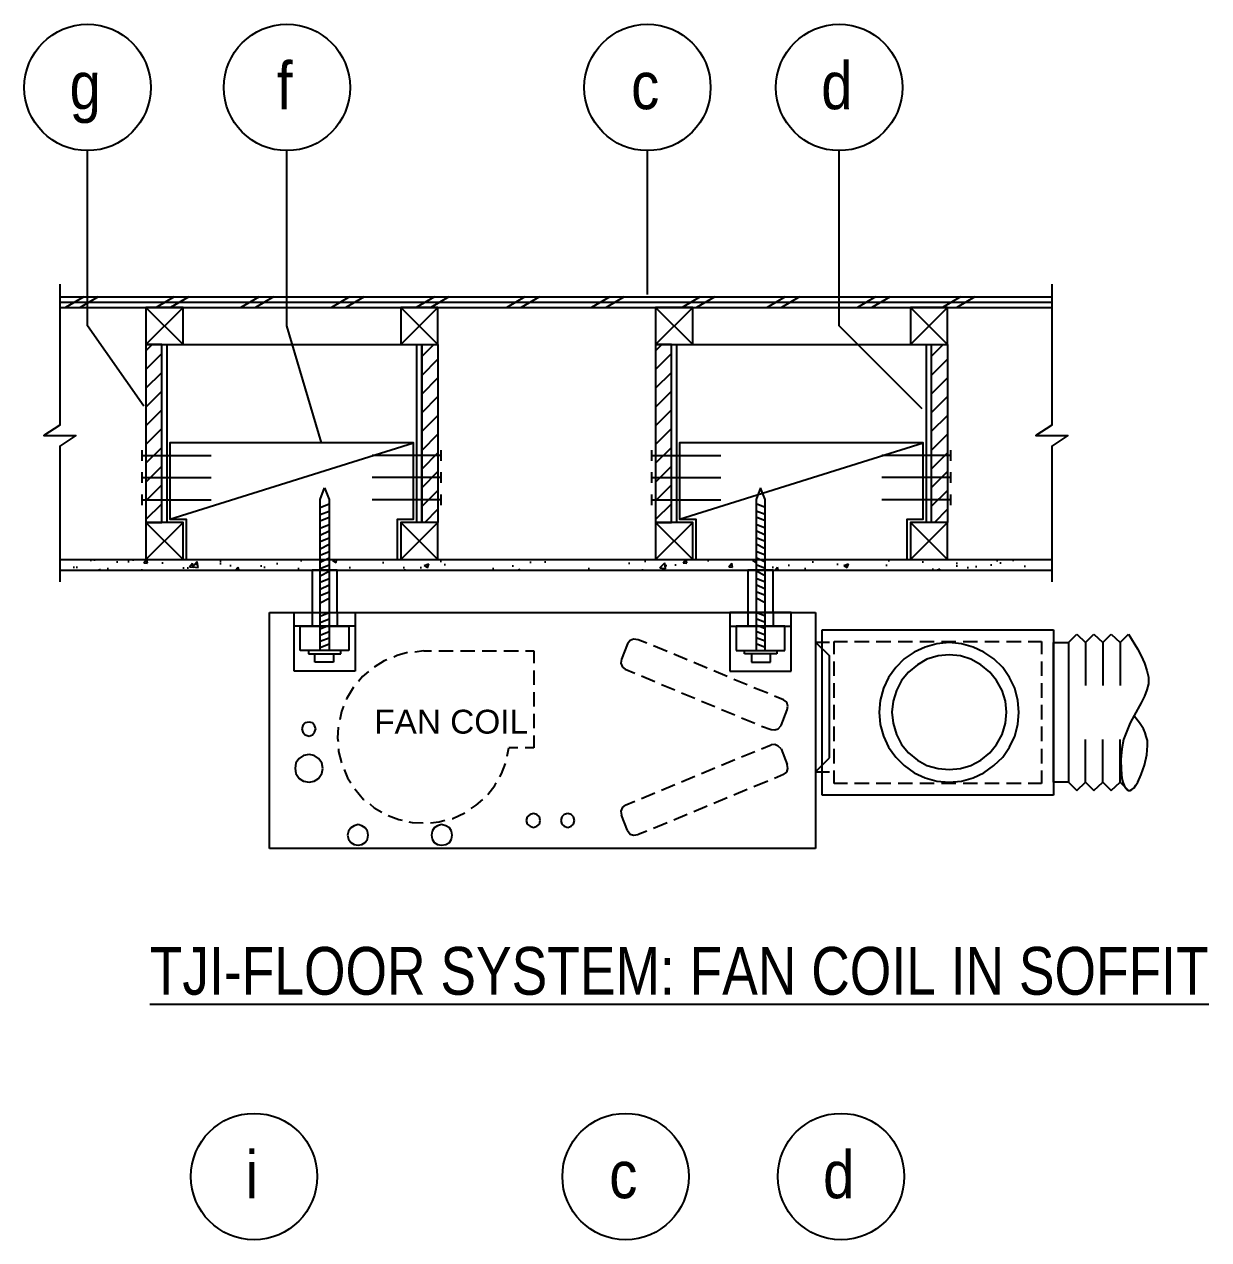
# Model space of a CAD drawing. Header units: inches. Extents: x -22 to 145, y -20 to 61.
# Drawn here: x 79.825 to 82.149, y 20.231 to 22.617 of the extents above; entities that cross this region are included whole.
import ezdxf
from ezdxf.enums import TextEntityAlignment as Align

# ---------------------------------------------------------------- set-up
doc = ezdxf.new("R2010")
doc.units = ezdxf.units.IN
doc.header["$MEASUREMENT"] = 0
doc.linetypes.add('DASHEDX2', pattern=[1.5, 1, -0.5])
for name, color, linetype in [('DET-3', 3, 'Continuous'), ('M-DET-MEDIUM', 3, 'Continuous'), ('M-DET-THIN', 9, 'Continuous'), ('M-DET-TXT', 2, 'Continuous')]:
    doc.layers.add(name, color=color, linetype=linetype)
doc.styles.add('16-SD6 64888$0$ARC-TEXT', font='arial.ttf', dxfattribs={"width": 0.86, "height": 4.5})
doc.styles.add('ARC-TEXT', font='arial.ttf', dxfattribs={"width": 1.00018, "height": 0.0938})
doc.dimstyles.new('GEC-DIMSTYLE$7', dxfattribs={"dimscale": 12, "dimtxt": 1.125, "dimasz": 0.03125, "dimexe": 0.0625, "dimexo": 0.0625, "dimgap": 0.0625, "dimtad": 1, "dimdec": 4, "dimzin": 3, "dimdsep": 46, "dimlunit": 4, "dimtxsty": 'ARC-TEXT', "dimblk1": 'LEADER-ARROW', "dimblk2": 'LEADER-ARROW', "dimsah": 1, "dimcen": 0.03125, "dimclrd": 1, "dimclrt": 2, "dimadec": 0, "dimazin": 0, "dimtfac": 1, "dimtdec": 4, "dimtix": 1, "dimtmove": 2, "dimatfit": 3, "dimldrblk": 'LEADER-ARROW', "dimfxl": 1, "dimfrac": 2, "dimtzin": 3, "dimarcsym": 0})
pattern_1 = [(45, (99.107392, -63.941552), (-0.018414239, 0.018414239), [])]
pattern_2 = [(45, (100.107392, -63.941552), (-0.018414239, 0.018414239), [])]

# ---------------------------------------------------------------- blocks, each defined once
blk = doc.blocks.new('2X2tji')
at = {"color": 1, "linetype": 'Continuous'}
for p, q in [((0, 10.125), (1.75, 11.875)), ((0, 11.875), (1.75, 10.125)), ((0, 1.75), (1.75, 0)), ((0, 0), (1.75, 1.75))]:
    blk.add_line(p, q, dxfattribs=at)
at = {"color": 2, "linetype": 'Continuous'}
for p, q in [((0.75, 1.75), (0.75, 10.125)), ((0.978, 10.125), (0.978, 1.75))]:
    blk.add_line(p, q, dxfattribs=at)
at = {"color": 4, "linetype": 'Continuous'}
for points in [[(0, 10.125), (1.75, 10.125), (1.75, 11.875), (0, 11.875)], [(0, 0), (1.75, 0), (1.75, 1.75), (0, 1.75)]]:
    blk.add_lwpolyline(points, close=True, dxfattribs=at)
blk = doc.blocks.new('NAIL_LG')
at = {"layer": 'DET-3'}
for p, q in [((-0.25, 0.173), (0.25, 0.173)), ((0, 0.173), (0, -3.077))]:
    blk.add_line(p, q, dxfattribs=at)
blk = doc.blocks.new('LEADER-ARROW')
at = {"color": 1}
blk.add_line((0, 0), (-1.2999, 0), dxfattribs=at)
at = {"color": 1, "const_width": 0.125}
for points in [[(0, 0), (-0.5303, 0.5303)], [(0, 0), (-0.5303, -0.5303)]]:
    blk.add_lwpolyline(points, dxfattribs=at)
blk = doc.blocks.new('Note-ref')
at = {"linetype": 'Continuous', "ltscale": 6}
blk.add_circle((0.124, 0), 0.124, dxfattribs=at)
at = {"linetype": 'Continuous', "ltscale": 12, "style": 'ARC-TEXT', "width": 0.85}
blk.add_attdef('X', text='', height=0.093, dxfattribs=at).set_placement((0.1195, -0.0426), align=Align.CENTER)

msp = doc.modelspace()

# ---------------------------------------------------------------- hatches: boundary and pattern name
at = {"layer": 'M-DET-MEDIUM'}
h = msp.add_hatch(dxfattribs=at)
h.set_pattern_fill('ANSI31', color=256, scale=0.208333)
h.set_pattern_definition(pattern_1)
h.paths.add_polyline_path([(80.06407, 21.63945), (80.09532, 21.63945), (80.09532, 21.98841), (80.06407, 21.98841)])
h = msp.add_hatch(dxfattribs=at)
h.set_pattern_fill('ANSI31', color=256, scale=0.208333)
h.set_pattern_definition(pattern_1)
h.paths.add_polyline_path([(80.63699, 21.98841), (80.60574, 21.98841), (80.60574, 21.63945), (80.63699, 21.63945)])
h = msp.add_hatch(dxfattribs=at)
h.set_pattern_fill('ANSI31', color=256, scale=0.208333)
h.set_pattern_definition(pattern_2)
h.paths.add_polyline_path([(81.06407, 21.63945), (81.09532, 21.63945), (81.09532, 21.98841), (81.06407, 21.98841)])
h = msp.add_hatch(dxfattribs=at)
h.set_pattern_fill('ANSI31', color=256, scale=0.208333)
h.set_pattern_definition(pattern_2)
h.paths.add_polyline_path([(81.63699, 21.98841), (81.60574, 21.98841), (81.60574, 21.63945), (81.63699, 21.63945)])
h = msp.add_hatch(dxfattribs=at)
h.set_pattern_fill('AR-CONC', color=256, scale=0.0125)
h.set_pattern_definition([(50, (86.939615, 17.25779), (0.0896575, -0.007844), [0.009375, -0.103125]), (355, (86.939615, 17.25779), (-0.0173439, 0.094024), [0.0075, -0.0825]), (100.4514, (86.94709, 17.25714), (0.0723136, 0.08618), [0.0079675, -0.0876428]), (46.1842, (86.93962, 17.28279), (0.1334052, -0.0206899), [0.0140625, -0.1546875]), (96.6356, (86.95073, 17.28107), (0.1168327, 0.1217648), [0.0119513, -0.1314642]), (351.1842, (86.93962, 17.2828), (0.1168327, 0.1217648), [0.01125, -0.12375]), (21, (86.952115, 17.27654), (0.0746134, -0.05032736), [0.009375, -0.103125]), (326, (86.952115, 17.27654), (0.0304144, 0.0906438), [0.0075, -0.0825]), (71.4514, (86.95833, 17.27235), (0.1050278, 0.0403164), [0.0079675, -0.0876428]), (37.5, (86.939615, 17.257794), (0.00151998, 0.04161173), [0, -0.0815, 0, -0.08375, 0, -0.0828125]), (7.5, (86.939615, 17.257794), (0.0328837, 0.04930146), [0, -0.04775, 0, -0.079625, 0, -0.0315625]), (327.5, (86.91174, 17.257794), (0.0667278, -0.00281936), [0, -0.03125, 0, -0.0975, 0, -0.129375]), (317.5, (86.89924, 17.257794), (0.07289827, 0.01251312), [0, -0.040625, 0, -0.06475, 0, -0.091875])])
h.paths.add_polyline_path([(81.26121, 21.56653), (81.13178, 21.56653), (80.42338, 21.56653), (80.42338, 21.5457), (81.26121, 21.5457)])
h.paths.add_polyline_path([(80.40575, 21.56653), (80.13178, 21.56653), (79.89504, 21.56653), (79.89504, 21.5457), (80.40575, 21.5457)])
h.paths.add_polyline_path([(81.84153, 21.56653), (81.27884, 21.56653), (81.27884, 21.5457), (81.84153, 21.5457)])

# ---------------------------------------------------------------- linework, layer by layer
for p, q in [((79.89504, 22.08192), (81.84153, 22.08192)), ((81.84153, 22.07098), (79.89504, 22.07098)), ((79.942, 22.08192), (79.90633, 22.06133)), ((79.97036, 22.08192), (79.93469, 22.06133)), ((80.11954, 22.08192), (80.08386, 22.06133)), ((80.14789, 22.08192), (80.11222, 22.06133)), ((80.28609, 22.08192), (80.25042, 22.06133)), ((80.31445, 22.08192), (80.27877, 22.06133)), ((80.46362, 22.08192), (80.42795, 22.06133)), ((80.49198, 22.08192), (80.45631, 22.06133)), ((80.63018, 22.08192), (80.5945, 22.06133)), ((80.65853, 22.08192), (80.62286, 22.06133)), ((80.80771, 22.08192), (80.77204, 22.06133)), ((80.83607, 22.08192), (80.80039, 22.06133)), ((80.97427, 22.08192), (80.93859, 22.06133)), ((81.00262, 22.08192), (80.96695, 22.06133)), ((81.1518, 22.08192), (81.11613, 22.06133)), ((81.18016, 22.08192), (81.14448, 22.06133)), ((81.31835, 22.08192), (81.28268, 22.06133)), ((81.34671, 22.08192), (81.31104, 22.06133)), ((81.49589, 22.08192), (81.46021, 22.06133)), ((81.52424, 22.08192), (81.48857, 22.06133)), ((81.66244, 22.08192), (81.62677, 22.06133)), ((81.6908, 22.08192), (81.65512, 22.06133)), ((79.89504, 22.06133), (81.84153, 22.06133)), ((80.13699, 21.98841), (80.56407, 21.98841)), ((81.13699, 21.98841), (81.56407, 21.98841)), ((80.11106, 21.6457), (80.58907, 21.7957)), ((81.11106, 21.6457), (81.58907, 21.7957)), ((80.40575, 21.68415), (80.4146, 21.70712)), ((80.4146, 21.70712), (80.42338, 21.68415)), ((81.26999, 21.70712), (81.26121, 21.68415)), ((81.27884, 21.68415), (81.26999, 21.70712)), ((80.40575, 21.38812), (80.40575, 21.68415)), ((80.42338, 21.68415), (80.42338, 21.38812)), ((81.26121, 21.68415), (81.26121, 21.38812)), ((81.27884, 21.38812), (81.27884, 21.68415)), ((79.89504, 21.56653), (81.84153, 21.56653)), ((79.89504, 21.5457), (81.84153, 21.5457)), ((80.30651, 21.46237), (81.37808, 21.46237)), ((80.30651, 20.99923), (80.30651, 21.46237)), ((80.35459, 21.34759), (80.35459, 21.46237)), ((80.35459, 21.4359), (80.35459, 21.46237)), ((80.38984, 21.46237), (80.38984, 21.4359)), ((80.43929, 21.46237), (80.43929, 21.4359)), ((80.47454, 21.46237), (80.47454, 21.34759)), ((80.47454, 21.46237), (80.47454, 21.4359)), ((81.21005, 21.46237), (81.21005, 21.34759)), ((81.21005, 21.46237), (81.21005, 21.4359)), ((81.2453, 21.46237), (81.2453, 21.4359)), ((81.29475, 21.46237), (81.29475, 21.4359)), ((81.33, 21.34759), (81.33, 21.46237)), ((81.33, 21.4359), (81.33, 21.46237)), ((81.37808, 21.46237), (81.37808, 20.99923)), ((80.47454, 21.4359), (80.35459, 21.4359)), ((80.36694, 21.4359), (80.46219, 21.4359)), ((80.36694, 21.38812), (80.36694, 21.4359)), ((80.46219, 21.4359), (80.46219, 21.38812)), ((81.2224, 21.4359), (81.2224, 21.38812)), ((81.31765, 21.38812), (81.31765, 21.4359)), ((81.37808, 21.40448), (81.40539, 21.40448)), ((81.37808, 21.40448), (81.40539, 21.37717)), ((80.46219, 21.38812), (80.36694, 21.38812)), ((80.44629, 21.38812), (80.38285, 21.38812)), ((80.38285, 21.38812), (80.38285, 21.38106)), ((80.38285, 21.38106), (80.44629, 21.38106)), ((80.39519, 21.38106), (80.43222, 21.38106)), ((80.39519, 21.36515), (80.39519, 21.38106)), ((80.40575, 21.39357), (80.42338, 21.40064)), ((80.43222, 21.38106), (80.43222, 21.36515)), ((80.44629, 21.38106), (80.44629, 21.38812)), ((81.2224, 21.38812), (81.31765, 21.38812)), ((81.2383, 21.38106), (81.2383, 21.38812)), ((81.2383, 21.38812), (81.30174, 21.38812)), ((81.30174, 21.38106), (81.2383, 21.38106)), ((81.2894, 21.38106), (81.25237, 21.38106)), ((81.25237, 21.38106), (81.25237, 21.36515)), ((81.2894, 21.36515), (81.2894, 21.38106)), ((81.30174, 21.38812), (81.30174, 21.38106)), ((80.43222, 21.36515), (80.39519, 21.36515)), ((81.25237, 21.36515), (81.2894, 21.36515)), ((81.40539, 21.17727), (81.40539, 21.37717)), ((80.47454, 21.34759), (80.35459, 21.34759)), ((80.48892, 21.33674), (80.48127, 21.32693)), ((80.50093, 21.34659), (80.48892, 21.33674)), ((81.21005, 21.34759), (81.33, 21.34759)), ((80.47146, 21.31598), (80.45724, 21.29304)), ((80.45724, 21.29304), (80.45724, 21.29197)), ((81.37808, 21.14994), (81.40539, 21.17727)), ((81.37808, 21.14994), (81.40539, 21.14994)), ((81.37808, 20.99923), (80.30651, 20.99923))]:
    msp.add_line(p, q, dxfattribs=at)
for points in [[(80.06407, 21.63945), (80.09532, 21.63945), (80.09532, 21.98841), (80.06407, 21.98841)], [(80.63699, 21.63945), (80.60574, 21.63945), (80.60574, 21.98841), (80.63699, 21.98841)], [(81.06407, 21.63945), (81.09532, 21.63945), (81.09532, 21.98841), (81.06407, 21.98841)], [(81.63699, 21.63945), (81.60574, 21.63945), (81.60574, 21.98841), (81.63699, 21.98841)], [(80.38984, 21.46237), (80.43929, 21.46237), (80.43929, 21.5457), (80.38984, 21.5457)], [(81.2453, 21.46237), (81.29475, 21.46237), (81.29475, 21.5457), (81.2453, 21.5457)]]:
    msp.add_lwpolyline(points, close=True, dxfattribs=at)
for points in [[(80.11106, 21.7957), (80.11106, 21.7957), (80.11106, 21.6457), (80.14324, 21.6457), (80.14324, 21.56653), (80.55782, 21.56653), (80.55782, 21.6457), (80.58907, 21.6457), (80.58907, 21.7957), (80.11106, 21.7957)], [(81.11106, 21.7957), (81.11106, 21.7957), (81.11106, 21.6457), (81.14324, 21.6457), (81.14324, 21.56653), (81.55782, 21.56653), (81.55782, 21.6457), (81.58907, 21.6457), (81.58907, 21.7957), (81.11106, 21.7957)]]:
    msp.add_lwpolyline(points, dxfattribs=at)
at = {"layer": 'M-DET-THIN', "color": 9}
for p, q in [((80.40575, 21.66873), (80.42338, 21.67578)), ((81.27884, 21.66873), (81.26121, 21.67578)), ((80.40575, 21.6546), (80.42338, 21.66166)), ((80.40575, 21.64226), (80.42338, 21.64931)), ((81.27884, 21.6546), (81.26121, 21.66166)), ((81.27884, 21.64226), (81.26121, 21.64931)), ((80.40575, 21.62819), (80.42338, 21.63518)), ((80.40575, 21.61406), (80.42338, 21.62285)), ((81.27884, 21.62819), (81.26121, 21.63518)), ((81.27884, 21.61406), (81.26121, 21.62285)), ((80.40575, 21.60172), (80.42338, 21.60878)), ((80.40575, 21.58759), (80.42338, 21.59644)), ((81.27884, 21.60172), (81.26121, 21.60878)), ((81.27884, 21.58759), (81.26121, 21.59644)), ((80.40575, 21.57524), (80.42338, 21.58231)), ((80.40575, 21.56112), (80.42338, 21.56997)), ((81.27884, 21.57524), (81.26121, 21.58231)), ((81.27884, 21.56112), (81.26121, 21.56997)), ((80.40575, 21.54878), (80.42338, 21.55584)), ((81.27884, 21.54878), (81.26121, 21.55584)), ((80.40575, 21.53466), (80.42338, 21.54349)), ((80.40575, 21.52231), (80.42338, 21.52937)), ((81.27884, 21.53466), (81.26121, 21.54349)), ((81.27884, 21.52231), (81.26121, 21.52937)), ((80.40575, 21.50824), (80.42338, 21.51702)), ((80.40575, 21.4959), (80.42338, 21.50289)), ((81.27884, 21.50824), (81.26121, 21.51702)), ((81.27884, 21.4959), (81.26121, 21.50289)), ((80.40575, 21.48177), (80.42338, 21.49056)), ((81.27884, 21.48177), (81.26121, 21.49056)), ((80.35459, 21.46237), (80.47454, 21.46237)), ((80.35459, 21.46237), (80.47454, 21.46237)), ((80.40575, 21.4553), (80.42338, 21.46237)), ((80.40575, 21.44295), (80.42338, 21.45002)), ((81.33, 21.46237), (81.21005, 21.46237)), ((81.33, 21.46237), (81.21005, 21.46237)), ((81.27884, 21.4553), (81.26121, 21.46237)), ((81.27884, 21.44295), (81.26121, 21.45002)), ((80.40575, 21.43061), (80.42338, 21.43768)), ((81.21005, 21.4359), (81.33, 21.4359)), ((81.31765, 21.4359), (81.2224, 21.4359)), ((81.27884, 21.43061), (81.26121, 21.43768)), ((81.3912, 21.42851), (81.84453, 21.42851)), ((81.3912, 21.10409), (81.3912, 21.42851)), ((81.84453, 21.42851), (81.84453, 21.10409)), ((80.40575, 21.41826), (80.42338, 21.42533)), ((80.40575, 21.40591), (80.42338, 21.41298)), ((81.27884, 21.41826), (81.26121, 21.42533)), ((81.27884, 21.40591), (81.26121, 21.41298)), ((81.41414, 21.38044), (81.41414, 21.40554)), ((81.41414, 21.40554), (81.44034, 21.40554)), ((81.45456, 21.40554), (81.48294, 21.40554)), ((81.49717, 21.40554), (81.52558, 21.40554)), ((81.53976, 21.40554), (81.56818, 21.40554)), ((81.58236, 21.40554), (81.61077, 21.40554)), ((81.64025, 21.40337), (81.61621, 21.40121)), ((81.62496, 21.40554), (81.65337, 21.40554)), ((81.66428, 21.40121), (81.64025, 21.40337)), ((81.66756, 21.40554), (81.69597, 21.40554)), ((81.71015, 21.40554), (81.73856, 21.40554)), ((81.75275, 21.40554), (81.78116, 21.40554)), ((81.79535, 21.40554), (81.82159, 21.40554)), ((81.82159, 21.40554), (81.82159, 21.38044)), ((81.84453, 21.40337), (81.874, 21.40337)), ((81.84453, 21.1292), (81.84453, 21.40337)), ((81.874, 21.40337), (81.8904, 21.41977)), ((81.874, 21.40337), (81.874, 21.1292)), ((81.8904, 21.41977), (81.90789, 21.40337)), ((81.90789, 21.40337), (81.92425, 21.41977)), ((81.90789, 21.40337), (81.90789, 21.31928)), ((81.92425, 21.41977), (81.94174, 21.40337)), ((81.94174, 21.40337), (81.95813, 21.41977)), ((81.94174, 21.40337), (81.94174, 21.31928)), ((81.95813, 21.41977), (81.9756, 21.40337)), ((81.9756, 21.40337), (81.99198, 21.41977)), ((81.9756, 21.40337), (81.9756, 21.31928)), ((81.99198, 21.41977), (82.00945, 21.39136)), ((81.27884, 21.39357), (81.26121, 21.40064)), ((81.57144, 21.38481), (81.55178, 21.3717)), ((81.59327, 21.39462), (81.57144, 21.38481)), ((81.61621, 21.40121), (81.59327, 21.39462)), ((81.64025, 21.37934), (81.61842, 21.37717)), ((81.66212, 21.37717), (81.64025, 21.37934)), ((81.68722, 21.39462), (81.66428, 21.40121)), ((81.70799, 21.38481), (81.68722, 21.39462)), ((81.72765, 21.3717), (81.70799, 21.38481)), ((82.00945, 21.39136), (82.01712, 21.37717)), ((81.41414, 21.33784), (81.41414, 21.36621)), ((81.53539, 21.35424), (81.5212, 21.33458)), ((81.55178, 21.3717), (81.53539, 21.35424)), ((81.57799, 21.35967), (81.56053, 21.34549)), ((81.59655, 21.37059), (81.57799, 21.35967)), ((81.61842, 21.37717), (81.59655, 21.37059)), ((81.68284, 21.37059), (81.66212, 21.37717)), ((81.70251, 21.35967), (81.68284, 21.37059)), ((81.72, 21.34549), (81.70251, 21.35967)), ((81.74511, 21.35424), (81.72765, 21.3717)), ((81.75822, 21.33458), (81.74511, 21.35424)), ((81.82159, 21.36621), (81.82159, 21.33784)), ((82.01712, 21.37717), (82.02367, 21.36295)), ((82.02367, 21.36295), (82.02803, 21.34876)), ((81.5212, 21.33458), (81.51135, 21.3138)), ((81.56053, 21.34549), (81.5463, 21.32909)), ((81.73309, 21.32909), (81.72, 21.34549)), ((81.76915, 21.3138), (81.75822, 21.33458)), ((82.02803, 21.34876), (82.03131, 21.33564)), ((82.03131, 21.33564), (82.03131, 21.32255)), ((81.41414, 21.29524), (81.41414, 21.32361)), ((81.51135, 21.3138), (81.50481, 21.28977)), ((81.53649, 21.30943), (81.52991, 21.28867)), ((81.5463, 21.32909), (81.53649, 21.30943)), ((81.74404, 21.30943), (81.73309, 21.32909)), ((81.75059, 21.28867), (81.74404, 21.30943)), ((81.77462, 21.28977), (81.76915, 21.3138)), ((81.82159, 21.32361), (81.82159, 21.29524)), ((82.02803, 21.31053), (82.02367, 21.29852)), ((82.03131, 21.32255), (82.02803, 21.31053)), ((81.50481, 21.28977), (81.5026, 21.26683)), ((81.52991, 21.28867), (81.52774, 21.26683)), ((81.75275, 21.26683), (81.75059, 21.28867)), ((81.77679, 21.26683), (81.77462, 21.28977)), ((82.01712, 21.28539), (82.0029, 21.26029)), ((82.02367, 21.29852), (82.01712, 21.28539)), ((81.41414, 21.25265), (81.41414, 21.28102)), ((81.5026, 21.26683), (81.50481, 21.2428)), ((81.52774, 21.26683), (81.52991, 21.245)), ((81.75059, 21.245), (81.75275, 21.26683)), ((81.77462, 21.2428), (81.77679, 21.26683)), ((81.82159, 21.28102), (81.82159, 21.25265)), ((82.0029, 21.26029), (81.99526, 21.24607)), ((81.41414, 21.21005), (81.41414, 21.23842)), ((81.50481, 21.2428), (81.51135, 21.21986)), ((81.52991, 21.245), (81.53649, 21.22313)), ((81.74404, 21.22313), (81.75059, 21.245)), ((81.76915, 21.21986), (81.77462, 21.2428)), ((81.82159, 21.23842), (81.82159, 21.21005)), ((81.99526, 21.24607), (81.98871, 21.22967)), ((82.01381, 21.24607), (82.00401, 21.25808)), ((82.02145, 21.23405), (82.01381, 21.24607)), ((81.51135, 21.21986), (81.5212, 21.19804)), ((81.53649, 21.22313), (81.5463, 21.20346)), ((81.73309, 21.20346), (81.74404, 21.22313)), ((81.75822, 21.19804), (81.76915, 21.21986)), ((81.90789, 21.1292), (81.90789, 21.21332)), ((81.94174, 21.1292), (81.94174, 21.21332)), ((81.9756, 21.1292), (81.9756, 21.21332)), ((81.98213, 21.21332), (81.97888, 21.19471)), ((81.98871, 21.22967), (81.98213, 21.21332)), ((82.02478, 21.22641), (82.02145, 21.23405)), ((82.02695, 21.21876), (82.02478, 21.22641)), ((82.02911, 21.21111), (82.02695, 21.21876)), ((82.02911, 21.20129), (82.02911, 21.21111)), ((81.41414, 21.16635), (81.41414, 21.19471)), ((81.5212, 21.19804), (81.53539, 21.17835)), ((81.5463, 21.20346), (81.56053, 21.18707)), ((81.72, 21.18707), (81.73309, 21.20346)), ((81.74511, 21.17835), (81.75822, 21.19804)), ((81.82159, 21.19471), (81.82159, 21.16635)), ((81.97888, 21.19471), (81.97668, 21.17399)), ((82.02803, 21.18274), (82.02911, 21.20129)), ((81.53539, 21.17835), (81.55178, 21.16197)), ((81.56053, 21.18707), (81.57799, 21.17288)), ((81.57799, 21.17288), (81.59655, 21.16197)), ((81.68284, 21.16197), (81.70251, 21.17288)), ((81.70251, 21.17288), (81.72, 21.18707)), ((81.72765, 21.16197), (81.74511, 21.17835)), ((81.97668, 21.17399), (81.97779, 21.15433)), ((82.02367, 21.16308), (82.02803, 21.18274)), ((81.41414, 21.12703), (81.41414, 21.15214)), ((81.55178, 21.16197), (81.57144, 21.14775)), ((81.57144, 21.14775), (81.59327, 21.13794)), ((81.59655, 21.16197), (81.61842, 21.1565)), ((81.61842, 21.1565), (81.64025, 21.15433)), ((81.64025, 21.15433), (81.66212, 21.1565)), ((81.66212, 21.1565), (81.68284, 21.16197)), ((81.68722, 21.13794), (81.70799, 21.14775)), ((81.70799, 21.14775), (81.72765, 21.16197)), ((81.82159, 21.15214), (81.82159, 21.12703)), ((81.97779, 21.15433), (81.97888, 21.13683)), ((82.01054, 21.1292), (82.01712, 21.14447)), ((82.01712, 21.14447), (82.02367, 21.16308)), ((81.44034, 21.12703), (81.41414, 21.12703)), ((81.48294, 21.12703), (81.45456, 21.12703)), ((81.52558, 21.12703), (81.49717, 21.12703)), ((81.56818, 21.12703), (81.53976, 21.12703)), ((81.61077, 21.12703), (81.58236, 21.12703)), ((81.59327, 21.13794), (81.61621, 21.13139)), ((81.61621, 21.13139), (81.64025, 21.1292)), ((81.65337, 21.12703), (81.62496, 21.12703)), ((81.64025, 21.1292), (81.66428, 21.13139)), ((81.66428, 21.13139), (81.68722, 21.13794)), ((81.69597, 21.12703), (81.66756, 21.12703)), ((81.73856, 21.12703), (81.71015, 21.12703)), ((81.78116, 21.12703), (81.75275, 21.12703)), ((81.82159, 21.12703), (81.79535, 21.12703)), ((81.874, 21.1292), (81.84453, 21.1292)), ((81.874, 21.1292), (81.8904, 21.11279)), ((81.8904, 21.11279), (81.90789, 21.1292)), ((81.90789, 21.1292), (81.92425, 21.11279)), ((81.92425, 21.11279), (81.94174, 21.1292)), ((81.94174, 21.1292), (81.95813, 21.11279)), ((81.95813, 21.11279), (81.9756, 21.1292)), ((81.9756, 21.1292), (81.99198, 21.11279)), ((81.97888, 21.13683), (81.98107, 21.1292)), ((81.98107, 21.1292), (81.98324, 21.12264)), ((81.98324, 21.12264), (81.98543, 21.11828)), ((81.98543, 21.11828), (81.98871, 21.11501)), ((81.99854, 21.11501), (82.0029, 21.11828)), ((82.0029, 21.11828), (82.00618, 21.12375)), ((82.00618, 21.12375), (82.01054, 21.1292)), ((81.84453, 21.10409), (81.3912, 21.10409)), ((81.98871, 21.11501), (81.99198, 21.11279)), ((81.99198, 21.11279), (81.99526, 21.11279)), ((81.99526, 21.11279), (81.99854, 21.11501))]:
    msp.add_line(p, q, dxfattribs=at)
at = {"layer": 'M-DET-THIN', "linetype": 'DASHEDX2', "ltscale": 0.05}
for p, q in [((81.01436, 21.40775), (81.00888, 21.40121)), ((81.0209, 21.40992), (81.01436, 21.40775)), ((81.02965, 21.40885), (81.0209, 21.40992)), ((81.0471, 21.40227), (81.02965, 21.40885)), ((80.55665, 21.37823), (80.55012, 21.37496)), ((80.57743, 21.38371), (80.55665, 21.37823)), ((80.60907, 21.38698), (80.59161, 21.38481)), ((80.60907, 21.38698), (80.6244, 21.38698)), ((80.63858, 21.38698), (80.667, 21.38698)), ((80.68118, 21.38698), (80.70959, 21.38698)), ((80.72378, 21.38698), (80.75219, 21.38698)), ((80.76638, 21.38698), (80.79479, 21.38698)), ((80.80897, 21.38698), (80.82537, 21.38698)), ((80.82537, 21.38698), (80.82537, 21.36295)), ((81.00888, 21.40121), (80.99686, 21.37059)), ((81.08644, 21.38588), (81.06023, 21.39683)), ((81.12576, 21.36952), (81.09955, 21.38044)), ((80.53152, 21.36732), (80.51186, 21.3553)), ((80.53699, 21.36952), (80.53152, 21.36732)), ((80.99686, 21.37059), (80.99576, 21.36295)), ((80.99576, 21.36295), (80.99903, 21.3553)), ((80.99903, 21.3553), (81.00451, 21.35092)), ((81.16509, 21.35314), (81.13888, 21.36405)), ((80.82537, 21.34876), (80.82537, 21.32035)), ((81.00451, 21.35092), (81.02307, 21.34329)), ((81.03619, 21.33784), (81.0624, 21.32693)), ((81.20442, 21.33674), (81.17821, 21.34765)), ((81.24374, 21.32035), (81.2175, 21.33126)), ((81.07551, 21.32145), (81.10172, 21.31053)), ((81.28413, 21.30395), (81.25682, 21.3149)), ((80.82537, 21.30616), (80.82537, 21.27775)), ((81.11485, 21.30505), (81.14105, 21.29414)), ((81.15417, 21.28867), (81.18038, 21.27775)), ((81.31475, 21.29087), (81.29726, 21.29852)), ((81.32129, 21.28649), (81.31475, 21.29087)), ((81.32346, 21.27885), (81.32129, 21.28649)), ((80.44742, 21.26793), (80.44415, 21.25154)), ((80.4518, 21.27885), (80.44742, 21.26793)), ((80.82537, 21.26356), (80.82537, 21.23515)), ((81.1935, 21.27231), (81.2197, 21.26136)), ((81.31038, 21.24063), (81.3224, 21.27121)), ((81.3224, 21.27121), (81.32346, 21.27885)), ((80.37204, 21.24063), (80.36987, 21.23405)), ((80.37642, 21.24607), (80.37204, 21.24063)), ((80.38406, 21.24717), (80.37642, 21.24607)), ((80.3906, 21.24607), (80.38406, 21.24717)), ((80.39498, 21.24063), (80.3906, 21.24607)), ((80.39718, 21.23405), (80.39498, 21.24063)), ((80.44089, 21.23736), (80.43978, 21.21549)), ((81.23283, 21.25592), (81.25904, 21.245)), ((81.27212, 21.23952), (81.29071, 21.23298)), ((81.3049, 21.23405), (81.31038, 21.24063)), ((80.36987, 21.23405), (80.37204, 21.22751)), ((80.37204, 21.22751), (80.37642, 21.22203)), ((80.37642, 21.22203), (80.38406, 21.21986)), ((80.38406, 21.21986), (80.3906, 21.22203)), ((80.3906, 21.22203), (80.39498, 21.22751)), ((80.39498, 21.22751), (80.39718, 21.23405)), ((80.43978, 21.21549), (80.44089, 21.20895)), ((80.82537, 21.22096), (80.82537, 21.19693)), ((81.29071, 21.23298), (81.29836, 21.23188)), ((81.29836, 21.23188), (81.3049, 21.23405)), ((80.44195, 21.19471), (80.44195, 21.18929)), ((80.44195, 21.18929), (80.44742, 21.16741)), ((80.77292, 21.18055), (80.77623, 21.19693)), ((80.79369, 21.19693), (80.77623, 21.19693)), ((80.82537, 21.19693), (80.80787, 21.19693)), ((81.23283, 21.17944), (81.25904, 21.18929)), ((81.27212, 21.19471), (81.29071, 21.20237)), ((81.29836, 21.20346), (81.29071, 21.20237)), ((81.3049, 21.20021), (81.29836, 21.20346)), ((81.31038, 21.19471), (81.3049, 21.20021)), ((81.31038, 21.19471), (81.3224, 21.16413)), ((80.35786, 21.16741), (80.35676, 21.1565)), ((80.36439, 21.17616), (80.35786, 21.16741)), ((80.37314, 21.18163), (80.36439, 21.17616)), ((80.38406, 21.1838), (80.37314, 21.18163)), ((80.39391, 21.18163), (80.38406, 21.1838)), ((80.40262, 21.17616), (80.39391, 21.18163)), ((80.4092, 21.16741), (80.40262, 21.17616)), ((80.41137, 21.1565), (80.4092, 21.16741)), ((80.762, 21.14558), (80.76965, 21.16635)), ((81.1935, 21.16308), (81.2197, 21.17399)), ((81.32346, 21.1565), (81.3224, 21.16413)), ((80.35676, 21.1565), (80.35786, 21.14669)), ((80.35786, 21.14669), (80.36439, 21.13683)), ((80.40262, 21.13683), (80.4092, 21.14669)), ((80.4092, 21.14669), (80.41137, 21.1565)), ((80.45286, 21.15433), (80.45945, 21.13794)), ((80.75874, 21.14011), (80.762, 21.14558)), ((81.11485, 21.13028), (81.14105, 21.1412)), ((81.15417, 21.14669), (81.18038, 21.15761)), ((81.31475, 21.14447), (81.29726, 21.13683)), ((81.31475, 21.14447), (81.32129, 21.14886)), ((81.32129, 21.14886), (81.32346, 21.1565)), ((80.36439, 21.13683), (80.37314, 21.13139)), ((80.37314, 21.13139), (80.38406, 21.1292)), ((80.38406, 21.1292), (80.39391, 21.13139)), ((80.39391, 21.13139), (80.40262, 21.13683)), ((80.45945, 21.13794), (80.46599, 21.12811)), ((80.47363, 21.11611), (80.49112, 21.09534)), ((80.7347, 21.10515), (80.74892, 21.12264)), ((80.74892, 21.12264), (80.75109, 21.12811)), ((81.07551, 21.1139), (81.10172, 21.12481)), ((81.28413, 21.13139), (81.25682, 21.12045)), ((80.49112, 21.09534), (80.49219, 21.09534)), ((80.71176, 21.08443), (80.72488, 21.09534)), ((81.00451, 21.08443), (81.02307, 21.09207)), ((81.03619, 21.09751), (81.0624, 21.10845)), ((81.20442, 21.09862), (81.17821, 21.08768)), ((81.24374, 21.11501), (81.2175, 21.10409)), ((80.50315, 21.0866), (80.51186, 21.07896)), ((80.51186, 21.07896), (80.52714, 21.07021)), ((80.66589, 21.05819), (80.68993, 21.06913)), ((80.70194, 21.07785), (80.71176, 21.08443)), ((80.82427, 21.06802), (80.81772, 21.06582)), ((80.83085, 21.06582), (80.82427, 21.06802)), ((80.892, 21.06802), (80.88435, 21.06582)), ((80.89855, 21.06582), (80.892, 21.06802)), ((80.99903, 21.08004), (80.99576, 21.0724)), ((80.99576, 21.0724), (80.99686, 21.06477)), ((81.00451, 21.08443), (80.99903, 21.08004)), ((81.16509, 21.08221), (81.13888, 21.07129)), ((80.47253, 21.04399), (80.46599, 21.03961)), ((80.48017, 21.04619), (80.47253, 21.04399)), ((80.48785, 21.04399), (80.48017, 21.04619)), ((80.4944, 21.03961), (80.48785, 21.04399)), ((80.53917, 21.06366), (80.55993, 21.05602)), ((80.55993, 21.05602), (80.56647, 21.05491)), ((80.57959, 21.05163), (80.58614, 21.05052)), ((80.58614, 21.05052), (80.608, 21.04947)), ((80.62219, 21.04947), (80.63969, 21.05163)), ((80.63638, 21.04399), (80.62984, 21.03961)), ((80.64402, 21.04619), (80.63638, 21.04399)), ((80.63969, 21.05163), (80.6506, 21.05491)), ((80.65277, 21.04399), (80.64402, 21.04619)), ((80.65935, 21.03961), (80.65277, 21.04399)), ((80.66478, 21.05819), (80.66589, 21.05819)), ((80.81225, 21.06149), (80.81008, 21.05385)), ((80.81008, 21.05385), (80.81225, 21.04727)), ((80.81772, 21.06582), (80.81225, 21.06149)), ((80.81225, 21.04727), (80.81772, 21.04289)), ((80.83628, 21.06149), (80.83085, 21.06582)), ((80.83085, 21.04289), (80.83628, 21.04727)), ((80.83739, 21.05385), (80.83628, 21.06149)), ((80.83628, 21.04727), (80.83739, 21.05385)), ((80.87999, 21.06149), (80.87782, 21.05385)), ((80.87782, 21.05385), (80.87999, 21.04727)), ((80.88435, 21.06582), (80.87999, 21.06149)), ((80.87999, 21.04727), (80.88435, 21.04289)), ((80.90293, 21.06149), (80.89855, 21.06582)), ((80.89855, 21.04289), (80.90293, 21.04727)), ((80.90513, 21.05385), (80.90293, 21.06149)), ((80.90293, 21.04727), (80.90513, 21.05385)), ((81.00888, 21.03419), (80.99686, 21.06477)), ((81.08644, 21.04947), (81.06023, 21.03852)), ((81.12576, 21.06582), (81.09955, 21.05491)), ((80.46161, 21.03308), (80.45945, 21.02544)), ((80.45945, 21.02544), (80.46161, 21.01778)), ((80.46599, 21.03961), (80.46161, 21.03308)), ((80.49877, 21.03308), (80.4944, 21.03961)), ((80.49984, 21.02544), (80.49877, 21.03308)), ((80.49877, 21.01778), (80.49984, 21.02544)), ((80.62546, 21.03308), (80.6244, 21.02544)), ((80.6244, 21.02544), (80.62546, 21.01778)), ((80.62984, 21.03961), (80.62546, 21.03308)), ((80.66369, 21.03308), (80.65935, 21.03961)), ((80.66478, 21.02544), (80.66369, 21.03308)), ((80.66369, 21.01778), (80.66478, 21.02544)), ((80.81772, 21.04289), (80.82427, 21.04072)), ((80.82427, 21.04072), (80.83085, 21.04289)), ((80.88435, 21.04289), (80.892, 21.04072)), ((80.892, 21.04072), (80.89855, 21.04289)), ((81.00888, 21.03419), (81.01436, 21.02761)), ((81.01436, 21.02761), (81.0209, 21.02544)), ((81.0209, 21.02544), (81.02965, 21.02653)), ((81.0471, 21.03308), (81.02965, 21.02653)), ((80.46161, 21.01778), (80.46599, 21.0112)), ((80.46599, 21.0112), (80.47253, 21.00686)), ((80.47253, 21.00686), (80.48017, 21.00575)), ((80.48017, 21.00575), (80.48785, 21.00686)), ((80.48785, 21.00686), (80.4944, 21.0112)), ((80.4944, 21.0112), (80.49877, 21.01778)), ((80.62546, 21.01778), (80.62984, 21.0112)), ((80.62984, 21.0112), (80.63638, 21.00686)), ((80.63638, 21.00686), (80.64402, 21.00575)), ((80.64402, 21.00575), (80.65277, 21.00686)), ((80.65277, 21.00686), (80.65935, 21.0112)), ((80.65935, 21.0112), (80.66369, 21.01778))]:
    msp.add_line(p, q, dxfattribs=at)
at = {"layer": 'M-DET-THIN', "color": 9}
for points in [[(79.89504, 22.10708), (79.89504, 21.83046), (79.86379, 21.80963), (79.92629, 21.80963), (79.89504, 21.7888), (79.89504, 21.52272)], [(81.84153, 22.10708), (81.84153, 21.83046), (81.81028, 21.80963), (81.87278, 21.80963), (81.84153, 21.7888), (81.84153, 21.52272)]]:
    msp.add_lwpolyline(points, dxfattribs=at)

# ---------------------------------------------------------------- block references
at = {"layer": 'M-DET-MEDIUM', "xscale": 0.04166666666666666, "yscale": 0.04166666666666666, "zscale": 0.04166666666666666}
for p in [(80.06407, 21.56653), (80.56407, 21.56653), (81.06407, 21.56653), (81.56407, 21.56653)]:
    msp.add_blockref('2X2tji', p, dxfattribs=at)
at = {"layer": 'M-DET-MEDIUM', "yscale": 0.04166666666666666, "zscale": 0.04166666666666666}
for p, xscale, rotation in [((80.06407, 21.77074), 0.04166666666666666, 90), ((80.63606, 21.77074), -0.04166666666666666, 270), ((81.06407, 21.77074), 0.04166666666666666, 90), ((81.63606, 21.77074), -0.04166666666666666, 270), ((80.06407, 21.72728), 0.04166666666666666, 90), ((80.63606, 21.72728), -0.04166666666666666, 270), ((81.06407, 21.72728), 0.04166666666666666, 90), ((81.63606, 21.72728), -0.04166666666666666, 270), ((80.06407, 21.68382), 0.04166666666666666, 90), ((80.63606, 21.68382), -0.04166666666666666, 270), ((81.06407, 21.68382), 0.04166666666666666, 90), ((81.63606, 21.68382), -0.04166666666666666, 270)]:
    msp.add_blockref('NAIL_LG', p, dxfattribs=dict(at, xscale=xscale, rotation=rotation))
at = {"layer": 'M-DET-TXT'}
ref = msp.add_blockref('Note-ref', (79.82533, 22.49313), dxfattribs=dict(at, zscale=0.04166666666666666))
ref.add_attrib('X', 'g', dxfattribs={"layer": '0', "linetype": 'Continuous', "ltscale": 12, "height": 0.09302, "style": 'ARC-TEXT', "width": 0.850153}).set_placement((79.94487, 22.45049), align=Align.CENTER)
ref = msp.add_blockref('Note-ref', (80.21661, 22.49313), dxfattribs=dict(at, zscale=0.04166666666666666))
ref.add_attrib('X', 'f', dxfattribs={"layer": '0', "linetype": 'Continuous', "ltscale": 12, "height": 0.09302, "style": 'ARC-TEXT', "width": 0.850153}).set_placement((80.33615, 22.45049), align=Align.CENTER)
ref = msp.add_blockref('Note-ref', (80.92406, 22.49313), dxfattribs=dict(at, zscale=0.04166666666666666))
ref.add_attrib('X', 'c', dxfattribs={"layer": '0', "linetype": 'Continuous', "ltscale": 12, "height": 0.09302, "style": 'ARC-TEXT', "width": 0.850153}).set_placement((81.04361, 22.45049), align=Align.CENTER)
ref = msp.add_blockref('Note-ref', (81.30024, 22.49313), dxfattribs=dict(at, zscale=0.04166666666666666))
ref.add_attrib('X', 'd', dxfattribs={"layer": '0', "linetype": 'Continuous', "ltscale": 12, "height": 0.09302, "style": 'ARC-TEXT', "width": 0.850153}).set_placement((81.41978, 22.45049), align=Align.CENTER)
ref = msp.add_blockref('Note-ref', (80.15216, 20.35526), dxfattribs=dict(at, zscale=0.04166666666666666))
ref.add_attrib('X', 'i', dxfattribs={"layer": '0', "linetype": 'Continuous', "ltscale": 12, "height": 0.09302, "style": 'ARC-TEXT', "width": 0.850153}).set_placement((80.27171, 20.31262), align=Align.CENTER)
ref = msp.add_blockref('Note-ref', (80.88114, 20.35526), dxfattribs=dict(at, zscale=0.04166666666666666))
ref.add_attrib('X', 'c', dxfattribs={"layer": '0', "linetype": 'Continuous', "ltscale": 12, "height": 0.09302, "style": 'ARC-TEXT', "width": 0.850153}).set_placement((81.00068, 20.31262), align=Align.CENTER)
ref = msp.add_blockref('Note-ref', (81.30389, 20.35526), dxfattribs=dict(at, zscale=0.04166666666666666))
ref.add_attrib('X', 'd', dxfattribs={"layer": '0', "linetype": 'Continuous', "ltscale": 12, "height": 0.09302, "style": 'ARC-TEXT', "width": 0.850153}).set_placement((81.42343, 20.31262), align=Align.CENTER)

# ---------------------------------------------------------------- texts
at = {"layer": 'M-DET-THIN', "linetype": 'DASHEDX2', "ltscale": 0.05, "style": '16-SD6 64888$0$ARC-TEXT', "width": 1.00018}
msp.add_text('FAN COIL', height=0.046875, dxfattribs=at).set_placement((80.51184, 21.2247))
at = {"layer": 'M-DET-TXT', "style": 'ARC-TEXT', "width": 0.8}
msp.add_text('%%UTJI-FLOOR SYSTEM: FAN COIL IN SOFFIT', height=0.09375, dxfattribs=at).set_placement((80.07146, 20.71218))

# ---------------------------------------------------------------- leaders
at = {"layer": 'M-DET-TXT', "has_arrowhead": 0}
for points in [[(80.05969, 21.86746), (79.94936, 22.02515), (79.94936, 22.3691)], [(80.40875, 21.7957), (80.34064, 22.02515), (80.34064, 22.3691)], [(81.0481, 22.08694), (81.0481, 22.3691)], [(81.58744, 21.86202), (81.42427, 22.02515), (81.42427, 22.3691)]]:
    msp.add_leader(points, dimstyle='GEC-DIMSTYLE$7', override={"dimclrd": 0}, dxfattribs=at)

doc.saveas('drawing.dxf')
